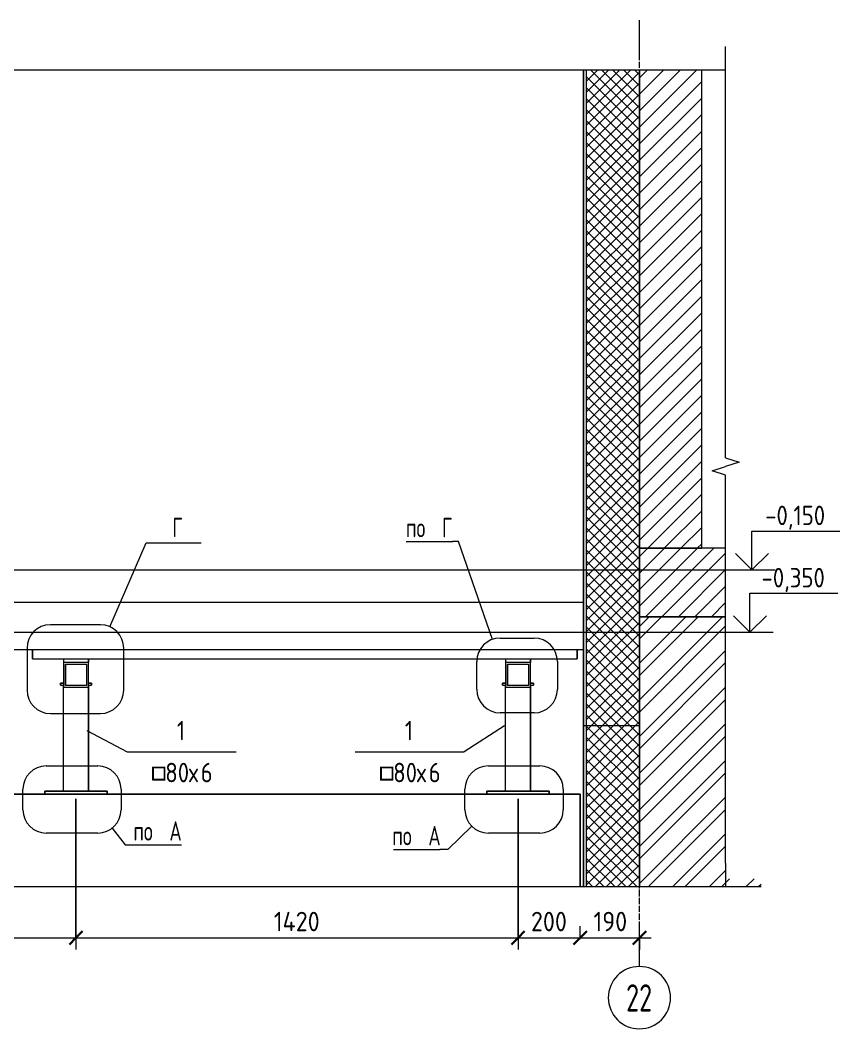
# Model space of a CAD drawing. Header units: millimetres. Extents: x 1343 to 81479, y -38120 to 27770.
# Drawn here: x 4861 to 7494, y -1624 to 1616 of the extents above; entities that cross this region are included whole.
import ezdxf

# ---------------------------------------------------------------- set-up
doc = ezdxf.new("R2010")
doc.units = ezdxf.units.MM
doc.linetypes.add('02 Штрихпунктирная _20 мм_', pattern=[25, 20, -2.5, 0, -2.5])
for name, color, linetype, lineweight in [('AA_Dim', 7, 'Continuous', 9), ('AA_Dim-25', 7, 'Continuous', 9), ('AA_Oformlenie', 7, 'Continuous', 9), ('AA_Vinoska', 7, 'Continuous', 9), ('AA_Visotnaya otmetka', 7, 'Continuous', 9), ('AF_Balki', 7, 'Continuous', 20), ('AF_Okno', 7, 'Continuous', 20), ('AF_Perekritie', 7, 'Continuous', 9), ('AF_Perekritie_Опалубка_Существующая', 253, 'Continuous', 20), ('AF_Pokritie', 7, 'Continuous', 9), ('AF_Stena', 7, 'Continuous', 9), ('AF_Stena_Опалубка', 253, 'Continuous', 20), ('AF_Stena_Опалубка_Существующая', 253, 'Continuous', 20), ('Gen_Fragment', 7, 'Continuous', 9), ('KR_Colonna_KG', 7, 'Continuous', 20), ('Оси', 7, 'Continuous', 9)]:
    doc.layers.add(name, color=color, linetype=linetype, lineweight=lineweight)
doc.styles.add('ISOCPEUR', font='isocpeur.TTF', dxfattribs={"width": 0.85, "height": 62.5})
doc.styles.add('ISOCPEUR_1', font='isocpeur.TTF', dxfattribs={"width": 0.7, "height": 62.5})
doc.styles.add('ISOCPEUR_2', font='isocpeur.TTF', dxfattribs={"width": 0.7, "height": 87.5})
doc.styles.add('ISOCPEUR_3', font='isocpeur.TTF', dxfattribs={"width": 0.9, "height": 62.5})
doc.styles.add('ISOCPEUR_4', font='isocpeur.TTF', dxfattribs={"width": 0.85, "height": 62.5})
doc.dimstyles.new('05_Округл_5мм__прозр_', dxfattribs={"dimscale": 304.8, "dimtxt": 62.672186, "dimasz": 0.139436, "dimexe": 0.123031, "dimexo": 0.082021, "dimgap": 0.008202, "dimtad": 1, "dimdec": 0, "dimrnd": 5, "dimdsep": 46, "dimtxsty": 'ISOCPEUR_3', "dimblk1": 'OBLIQUE', "dimblk2": 'OBLIQUE', "dimsah": 1, "dimcen": 0.09, "dimdle": 0.123031, "dimazin": 0, "dimtfac": 1, "dimtdec": 4, "dimtix": 1, "dimtmove": 0, "dimatfit": 3, "dimfxl": 1, "dimtvp": 1, "dimtolj": 1, "dimtzin": 0, "dimlwd": 18, "dimlwe": 18, "dimarcsym": 2})
pattern_1 = [(45, (3664, -217.177), (-17.67767, 17.67767), []), (135, (3664, -217.177), (-17.67767, -17.67767), [])]
pattern_2 = [(45, (3664, -217.177), (-26.5165, 26.5165), [])]

# ---------------------------------------------------------------- blocks, each defined once
blk = doc.blocks.new('231_Проем прямоугольный _Окно_Стена_ - 231_Проем прямоугольный _Окно_Стена_-4129284-КР_РЗ_Км_1')
at = {"layer": 'AF_Okno', "color": 254}
for p, q in [((6850, -922), (6850, -650)), ((6850, -1167), (6850, -922))]:
    blk.add_line(p, q, dxfattribs=at)
blk = doc.blocks.new('253_Профиль гнутый сварной квадратный _НесКаркас_Балка_ - Балка_40х4-4135801-КР_РЗ_Км_1')
at = {"layer": 'AF_Balki'}
for p, q in [((4900, -435.2), (4900, -407)), ((4900, -407), (4900, -432.5)), ((4900, -407), (4900, -430.9)), ((4900, -428.8), (4900, -407)), ((6650, -432.5), (6650, -407)), ((6650, -407), (6650, -435.2)), ((6650, -407), (6650, -428.8)), ((6650, -430.9), (6650, -407)), ((4900, -430.9), (4900, -428.8)), ((4900, -432.5), (4900, -435.2)), ((4900, -435.2), (6650, -435.2)), ((6650, -428.8), (6650, -430.9)), ((6650, -435.2), (6650, -432.5))]:
    blk.add_line(p, q, dxfattribs=at)
blk = doc.blocks.new('354_Прокат Лист _НесКаркас_РабПлоск_ - 354_Прокат Лист _НесКаркас_РабПлоск_-4002182-КР_РЗ_Км_1')
at = {"layer": 'AF_Balki'}
for p, q in [((2070, -860), (2070, -870)), ((2070, -870), (2070, -860)), ((2270, -860), (2070, -860)), ((2070, -860), (2270, -860)), ((2070, -870), (2270, -870)), ((2070, -870), (2270, -870)), ((2270, -860), (2270, -870)), ((2270, -870), (2270, -860))]:
    blk.add_line(p, q, dxfattribs=at)
blk = doc.blocks.new('253_Профиль гнутый сварной квадратный _НесКаркас_Балка_ - Балка_80х6-4080235-КР_РЗ_Км_1')
at = {"layer": 'AF_Balki'}
for p, q in [((5000, -435.2), (5000, -446.7)), ((5000, -435.2), (5000, -513.6)), ((5080, -446.7), (5000, -446.7)), ((5000, -446.7), (5000, -526.6)), ((5006, -520.6), (5006, -452.7)), ((5006, -452.7), (5074, -452.7)), ((5006, -452.7), (5006, -520.6)), ((5074, -452.7), (5074, -520.6)), ((5074, -452.7), (5074, -520.6)), ((5080, -513.6), (5080, -435.2)), ((5080, -435.2), (5080, -446.7)), ((5080, -526.6), (5080, -446.7)), ((5000, -517.3), (5000, -526.6)), ((5080, -526.6), (5080, -517.3)), ((5000, -526.6), (5080, -526.6)), ((5074, -520.6), (5006, -520.6))]:
    blk.add_line(p, q, dxfattribs=at)
blk = doc.blocks.new('354_Прокат Лист _НесКаркас_РабПлоск_ - 354_Прокат Лист _НесКаркас_РабПлоск_-V2-КР_РЗ_Км_1')
at = {"layer": 'AF_Balki'}
for p, q in [((4990, -513.6), (4990, -519.6)), ((4990, -519.6), (4990, -513.6)), ((5000, -513.6), (4990, -513.6)), ((4990, -513.6), (5000, -513.6)), ((5090, -513.6), (5080, -513.6)), ((5080, -513.6), (5090, -513.6)), ((5090, -513.6), (5090, -519.6)), ((5090, -519.6), (5090, -513.6)), ((4990, -519.6), (5000, -519.6)), ((4990, -519.6), (5000, -519.6)), ((5080, -519.6), (5090, -519.6)), ((5080, -519.6), (5090, -519.6))]:
    blk.add_line(p, q, dxfattribs=at)
blk = doc.blocks.new('253_Профиль гнутый сварной квадратный _НесКаркас_Балка_ - Балка_80х6-4080535-КР_РЗ_Км_1')
at = {"layer": 'AF_Balki'}
for p, q in [((6420, -435.2), (6420, -446.7)), ((6420, -435.2), (6420, -513.6)), ((6500, -446.7), (6420, -446.7)), ((6420, -446.7), (6420, -526.6)), ((6426, -520.6), (6426, -452.7)), ((6426, -452.7), (6494, -452.7)), ((6426, -452.7), (6426, -520.6)), ((6494, -452.7), (6494, -520.6)), ((6494, -452.7), (6494, -520.6)), ((6500, -513.6), (6500, -435.2)), ((6500, -435.2), (6500, -446.7)), ((6500, -526.6), (6500, -446.7)), ((6420, -517.3), (6420, -526.6)), ((6500, -526.6), (6500, -517.3)), ((6420, -526.6), (6500, -526.6)), ((6494, -520.6), (6426, -520.6))]:
    blk.add_line(p, q, dxfattribs=at)
blk = doc.blocks.new('253_Профиль гнутый сварной квадратный _НесКаркас_Балка_ - Балка_40х4-4135805-КР_РЗ_Км_1')
at = {"layer": 'AF_Balki'}
for p, q in [((4900, -407), (4900, -408.9)), ((4900, -408.9), (4900, -407)), ((6650, -407), (6650, -408.9)), ((6650, -408.9), (6650, -407))]:
    blk.add_line(p, q, dxfattribs=at)
blk = doc.blocks.new('011_ЛинияОбрыва _ЭлУзла_Линия_ - Тип 1-4087640-КР_РЗ_Км_1')
at = {"layer": 'AA_Oformlenie'}
for p, q in [((1656.8, -1167), (4378, -1167)), ((4433.7, -1167), (7240.9, -1167))]:
    blk.add_line(p, q, dxfattribs=at)
blk = doc.blocks.new('011_ЛинияОбрыва _ЭлУзла_Линия_ - Тип 1-4087910-КР_РЗ_Км_1')
at = {"layer": 'AA_Oformlenie'}
for p, q in [((4418.6, 1455.2), (1770, 1455.2)), ((7126.7, 1455.2), (4474.2, 1455.2))]:
    blk.add_line(p, q, dxfattribs=at)
blk = doc.blocks.new('011_ЛинияОбрыва _ЭлУзла_Линия_ - Тип 1-4087506-КР_РЗ_Км_1')
at = {"layer": 'AA_Oformlenie'}
for p, q in [((7126.7, 210.2), (7126.7, 1456.1)), ((7126.7, -1092), (7126.7, 154.5))]:
    blk.add_line(p, q, dxfattribs=at)
blk = doc.blocks.new('Ось сетки - d_4мм-2765513-КР_РЗ_Км_1')
at = {"layer": 'Оси'}
for start, end in [(0, 180), (0, 180), (180, 360), (180, 360)]:
    blk.add_arc((6850, -1523.6), 100, start, end, dxfattribs=at)
blk = doc.blocks.new('DIMBLOCK4-КР_РЗ_Км_1')
at = {"layer": 'AA_Dim-25', "lineweight": 18}
for p, q in [((4470, -885), (4470, -1369.2)), ((4470, -1331.7), (4470, -885)), ((5040, -885), (5040, -1369.2)), ((5040, -1331.7), (5040, -885)), ((4470, -1331.7), (5040, -1331.7))]:
    blk.add_line(p, q, dxfattribs=at)
at = {"layer": 'AA_Dim-25', "lineweight": 30}
for p, q in [((4470, -1331.7), (4491.2, -1310.5)), ((5040, -1331.7), (5061.2, -1310.5)), ((4470, -1331.7), (4448.7, -1353)), ((5040, -1331.7), (5018.7, -1353))]:
    blk.add_line(p, q, dxfattribs=at)
at = {"layer": 'AA_Dim-25', "color": 0, "lineweight": 18, "insert": (4696.5, -1247.8), "char_height": 62.5, "width": 140.48, "attachment_point": 1, "line_spacing_factor": 1.135194, "style": 'ISOCPEUR_3'}
blk.add_mtext('570', dxfattribs=at)
blk = doc.blocks.new('_Oblique')
at = {"color": 0, "linetype": 'ByBlock', "lineweight": -2}
blk.add_line((-0.5, -0.5), (0.5, 0.5), dxfattribs=at)
blk = doc.blocks.new('DIMBLOCK5-КР_РЗ_Км_1')
at = {"layer": 'AA_Dim-25', "lineweight": 18}
for p, q in [((5040, -885), (5040, -1369.2)), ((5040, -1331.7), (5040, -885)), ((6460, -885), (6460, -1369.2)), ((6460, -1331.7), (6460, -885)), ((5040, -1331.7), (6460, -1331.7))]:
    blk.add_line(p, q, dxfattribs=at)
at = {"layer": 'AA_Dim-25', "lineweight": 30}
for p, q in [((5040, -1331.7), (5061.2, -1310.5)), ((6460, -1331.7), (6481.2, -1310.5)), ((5040, -1331.7), (5018.7, -1353)), ((6460, -1331.7), (6438.7, -1353))]:
    blk.add_line(p, q, dxfattribs=at)
at = {"layer": 'AA_Dim-25', "color": 0, "lineweight": 18, "insert": (5675.5, -1247.8), "char_height": 62.5, "width": 178.793, "attachment_point": 1, "line_spacing_factor": 1.135194, "style": 'ISOCPEUR_3'}
blk.add_mtext('1420', dxfattribs=at)
blk = doc.blocks.new('DIMBLOCK6-КР_РЗ_Км_1')
at = {"layer": 'AA_Dim-25', "lineweight": 18}
for p, q in [((6460, -885), (6460, -1369.2)), ((6460, -1331.7), (6460, -885)), ((6660, -1335.2), (6660, -1294.2)), ((6460, -1331.7), (6660, -1331.7)), ((6660, -1331.7), (6660, -1330.2))]:
    blk.add_line(p, q, dxfattribs=at)
at = {"layer": 'AA_Dim-25', "lineweight": 30}
for p, q in [((6460, -1331.7), (6481.2, -1310.5)), ((6660, -1331.7), (6681.2, -1310.5)), ((6460, -1331.7), (6438.7, -1353)), ((6660, -1331.7), (6638.7, -1353))]:
    blk.add_line(p, q, dxfattribs=at)
at = {"layer": 'AA_Dim-25', "color": 0, "lineweight": 18, "insert": (6501.5, -1247.8), "char_height": 62.5, "width": 140.48, "attachment_point": 1, "line_spacing_factor": 1.135194, "style": 'ISOCPEUR_3'}
blk.add_mtext('200', dxfattribs=at)
blk = doc.blocks.new('DIMBLOCK7-КР_РЗ_Км_1')
at = {"layer": 'AA_Dim-25', "lineweight": 18}
for p, q in [((6660, -1335.2), (6660, -1294.2)), ((6850, -1326.7), (6850, -1369.2)), ((6850, -1331.7), (6850, -1326.7)), ((6660, -1331.7), (6660, -1330.2)), ((6660, -1331.7), (6887.5, -1331.7))]:
    blk.add_line(p, q, dxfattribs=at)
at = {"layer": 'AA_Dim-25', "lineweight": 30}
for p, q in [((6660, -1331.7), (6681.2, -1310.5)), ((6850, -1331.7), (6871.2, -1310.5)), ((6660, -1331.7), (6638.7, -1353)), ((6850, -1331.7), (6828.7, -1353))]:
    blk.add_line(p, q, dxfattribs=at)
at = {"layer": 'AA_Dim-25', "color": 0, "lineweight": 18, "insert": (6702.4, -1247.8), "char_height": 62.5, "width": 126.29, "attachment_point": 1, "line_spacing_factor": 1.135194, "style": 'ISOCPEUR_3'}
blk.add_mtext('190', dxfattribs=at)
blk = doc.blocks.new('Вид узла - Номер узла 6мм-393529-КР_РЗ_Км_1')
at = {"layer": 'Gen_Fragment'}
blk.add_line((2335.7, -654.3), (2485.7, -654.3), dxfattribs=at)
blk = doc.blocks.new('Высотные отметки - Стрелка вверх-400292-КР_РЗ_Км_1')
at = {"layer": 'AA_Vinoska'}
for p, q in [((1628.9, 1485), (1346.4, 1485)), ((1628.9, 1360), (1628.9, 1485)), ((1628.9, 1360), (1575.9, 1413)), ((1628.9, 1360), (1682, 1413)), ((1703.9, 1360), (1553.9, 1360))]:
    blk.add_line(p, q, dxfattribs=at)
blk = doc.blocks.new('043_М_КолонныКМ - Позиция_Наименование_дп14-3915281-КР_РЗ_Км_1')
at = {"layer": 'AA_Vinoska'}
blk.add_line((2287.8, 41), (2637.8, 41), dxfattribs=at)

msp = doc.modelspace()

# ---------------------------------------------------------------- hatches: boundary and pattern name
at = {"layer": 'AF_Perekritie'}
h = msp.add_hatch(dxfattribs=at)
h.set_pattern_fill('FP_3', color=9, style=0, pattern_type=2)
h.set_pattern_definition(pattern_2)
h.paths.add_polyline_path([(7126.6594, -300), (7126.6594, -80), (6850, -80), (6850, -300)])
at = {"layer": 'AF_Stena'}
h = msp.add_hatch(dxfattribs=at)
h.set_pattern_fill('FP_2', color=9, style=0, pattern_type=2)
h.set_pattern_definition(pattern_1)
h.paths.add_polyline_path([(6680, -650), (6850, -650), (6850, 1455.2353), (6680, 1455.2353), (6680, -583.7896)])
h = msp.add_hatch(dxfattribs=at)
h.set_pattern_fill('FP_3', color=9, style=0, pattern_type=2)
h.set_pattern_definition(pattern_2)
h.paths.add_polyline_path([(6850, -80.2489), (7050, -80.2489), (7050, 1455.2353), (6850, 1455.2353), (6850, 137.6531)])
h = msp.add_hatch(dxfattribs=at)
h.set_pattern_fill('FP_1', color=9, style=0, pattern_type=2)
h.set_pattern_definition([(45, (3664, -217.18), (-58.9331, 58.9331), []), (45, (3703.29, -217.18), (-58.9331, 58.9331), [])])
h.paths.add_polyline_path([(7240.8551, -1166.9724), (7240.8551, -1141.9724), (7126.6594, -1141.9724), (7126.6594, -300), (6850, -300), (6850, -1166.9724), (7126.6594, -1166.9724)])
h = msp.add_hatch(dxfattribs=at)
h.set_pattern_fill('FP_2', color=9, style=0, pattern_type=2)
h.set_pattern_definition(pattern_1)
h.paths.add_polyline_path([(6850, -1166.9724), (6850, -650), (6680, -650), (6680, -1166.9724)])

# ---------------------------------------------------------------- linework, layer by layer
at = {"layer": 'AA_Vinoska'}
for p, q in [((7126.6594, 1456.0601), (7126.6594, 1531.0601)), ((7126.6594, 210.1982), (7169.9845, 196.121)), ((7169.9845, 196.121), (7126.6594, 182.0438)), ((7083.3581, 168.2938), (7126.6594, 182.0438)), ((7126.6594, 154.5438), (7083.3581, 168.2938)), ((5074.3785, -665.0973), (5204.5936, -734.5454)), ((6417.0405, -650.629), (6286.8255, -734.5454)), ((7126.6594, -1091.9724), (7126.6594, -1166.9724))]:
    msp.add_line(p, q, dxfattribs=at)
at = {"layer": 'AA_Visotnaya otmetka'}
for p, q in [((6591.338, -150), (6939.5837, -150)), ((6939.5837, -150), (7211.2919, -150)), ((6521.4625, -350), (6756.9165, -350)), ((6756.9165, -350), (7204.806, -350))]:
    msp.add_line(p, q, dxfattribs=at)
at = {"layer": 'AF_Perekritie_Опалубка_Существующая', "color": 254}
for p, q in [((7126.6594, -80), (6850, -80)), ((6850, -80), (6850, -300)), ((6850, -300), (7126.6594, -300))]:
    msp.add_line(p, q, dxfattribs=at)
at = {"layer": 'AF_Pokritie', "lineweight": 20}
for p, q in [((4830, -150), (6670, -150)), ((6670, -150), (6670, -207)), ((6670, -150), (6670, -253.3272)), ((6670, -310.3272), (6670, -207)), ((4830, -253.3272), (6670, -253.3272)), ((6670, -253.3272), (6670, -350)), ((6670, -407), (6670, -310.3272)), ((4830, -350), (6670, -350)), ((6670, -350), (6670, -407)), ((6670, -407), (4830, -407))]:
    msp.add_line(p, q, dxfattribs=at)
at = {"layer": 'AF_Stena_Опалубка'}
for p, q in [((1970, -870), (6660, -870)), ((6660, -870), (1970, -870)), ((6660, -870), (6660, -1166.9724)), ((6660, -1166.9724), (6660, -870))]:
    msp.add_line(p, q, dxfattribs=at)
at = {"layer": 'AF_Stena_Опалубка_Существующая', "color": 254}
for p, q in [((6670, 1455.2353), (6670, -650)), ((6670, -80), (6670, 1455.2353)), ((6680, -650), (6680, 1455.2353)), ((6850, 1455.2353), (6850, -80.2489)), ((6850, -650), (6850, 1455.2353)), ((7050, -80.2489), (7050, 1455.2353)), ((6670, -650), (6670, -80)), ((6850, -80.2489), (7050, -80.2489)), ((7126.6594, -300), (6850, -300)), ((6850, -300), (6850, -1166.9724)), ((6670, -650), (6670, -1166.9724)), ((6670, -1166.9724), (6670, -650)), ((6670, -650), (6670, -1166.9724)), ((6670, -650), (6850, -650)), ((6680, -1166.9724), (6680, -650)), ((6850, -1166.9724), (6850, -650)), ((6850, -1166.9724), (6850, -650)), ((6850, -650), (6850, -1166.9724))]:
    msp.add_line(p, q, dxfattribs=at)
at = {"layer": 'Gen_Fragment'}
for p, q in [((5148.3537, -332.4227), (5265.8369, -63.2379)), ((5265.8369, -63.2379), (5290.9351, -63.2379)), ((6268.6177, -58.8078), (6249.0738, -58.8078)), ((6377.7878, -372.9261), (6268.6177, -58.8078)), ((5118.3534, -326.1613), (4957.7096, -326.1613)), ((6402.409, -368.7696), (6511.7143, -368.7696)), ((4882.7096, -401.1613), (4882.7096, -535.889)), ((5193.3534, -535.889), (5193.3534, -401.1613)), ((6327.409, -533.7649), (6327.409, -443.7696)), ((6586.7143, -443.7696), (6586.7143, -533.7649)), ((4957.7096, -610.889), (5118.3534, -610.889)), ((6511.7143, -608.7649), (6402.409, -608.7649)), ((4944.6908, -779.4557), (5110.0906, -779.4557)), ((6364.6908, -779.4557), (6530.0906, -779.4557)), ((4869.6908, -920.1756), (4869.6908, -854.4557)), ((5185.0906, -854.4557), (5185.0906, -920.1756)), ((6289.6908, -920.1756), (6289.6908, -854.4557)), ((6605.0906, -854.4557), (6605.0906, -920.1756)), ((5110.0906, -995.1756), (4944.6908, -995.1756)), ((5156.0906, -979.4124), (5197.8628, -1033.2048)), ((6311.2046, -972.7514), (6234.48, -1048.1701)), ((6530.0906, -995.1756), (6364.6908, -995.1756)), ((5197.8628, -1033.2048), (5227.393, -1033.2048)), ((6234.48, -1048.1701), (6209.2438, -1048.1701))]:
    msp.add_line(p, q, dxfattribs=at)
for centre, start, end in [((4957.7096, -401.1613), 90, 180), ((5118.3534, -401.1613), 0, 90), ((6402.409, -443.7696), 90, 180), ((6511.7143, -443.7696), 0, 90), ((4957.7096, -535.889), 180, 270), ((5118.3534, -535.889), 270, 0), ((6402.409, -533.7649), 180, 270), ((6511.7143, -533.7649), 270, 360), ((4944.6908, -854.4557), 90, 180), ((5110.0906, -854.4557), 0, 90), ((6364.6908, -854.4557), 90, 180), ((6530.0906, -854.4557), 0, 90), ((4944.6908, -920.1756), 180, 270), ((5110.0906, -920.1756), 270, 360), ((6364.6908, -920.1756), 180, 270), ((6530.0906, -920.1756), 270, 360)]:
    msp.add_arc(centre, 75, start, end, dxfattribs=at)
at = {"layer": 'KR_Colonna_KG'}
for p, q in [((5000, -860), (5000, -519.6383)), ((5000, -860), (5000, -519.6383)), ((5080, -519.6383), (5080, -860)), ((5080, -860), (5080, -519.6383)), ((6420, -860), (6420, -519.6383)), ((6420, -860), (6420, -519.6383)), ((6500, -519.6383), (6500, -860)), ((6500, -860), (6500, -519.6383)), ((5080, -860), (5000, -860)), ((5000, -860), (5080, -860)), ((5006, -860), (5074, -860)), ((5074, -860), (5006, -860)), ((6500, -860), (6420, -860)), ((6420, -860), (6500, -860)), ((6426, -860), (6494, -860)), ((6494, -860), (6426, -860))]:
    msp.add_line(p, q, dxfattribs=at)
at = {"layer": 'Оси'}
for p, q in [((6850, 1490.653), (6850, 1615.653)), ((6850, -1423.641), (6850, -1298.641))]:
    msp.add_line(p, q, dxfattribs=at)
at = {"layer": 'Оси', "linetype": '02 Штрихпунктирная _20 мм_'}
msp.add_line((6850, -1298.641), (6850, 1490.653), dxfattribs=at)

# ---------------------------------------------------------------- block references
at = {"layer": 'AA_Oformlenie'}
for name in ['011_ЛинияОбрыва _ЭлУзла_Линия_ - Тип 1-4087910-КР_РЗ_Км_1', '011_ЛинияОбрыва _ЭлУзла_Линия_ - Тип 1-4087506-КР_РЗ_Км_1', '011_ЛинияОбрыва _ЭлУзла_Линия_ - Тип 1-4087640-КР_РЗ_Км_1']:
    msp.add_blockref(name, (0, 0), dxfattribs=at)
at = {"layer": 'AA_Vinoska'}
for p in [(2916.8174, -775.503), (3649.0493, -775.503)]:
    msp.add_blockref('043_М_КолонныКМ - Позиция_Наименование_дп14-3915281-КР_РЗ_Км_1', p, dxfattribs=at)
at = {"layer": 'AA_Visotnaya otmetka', "extrusion": (0, 0, -1)}
for p in [(-8840.216, -1510), (-8833.7301, -1710)]:
    msp.add_blockref('Высотные отметки - Стрелка вверх-400292-КР_РЗ_Км_1', p, dxfattribs=at)
at = {"layer": 'AF_Balki'}
for name, p in [('253_Профиль гнутый сварной квадратный _НесКаркас_Балка_ - Балка_40х4-4135801-КР_РЗ_Км_1', (0, 0)), ('253_Профиль гнутый сварной квадратный _НесКаркас_Балка_ - Балка_40х4-4135805-КР_РЗ_Км_1', (0, 0)), ('253_Профиль гнутый сварной квадратный _НесКаркас_Балка_ - Балка_80х6-4080235-КР_РЗ_Км_1', (0, 0)), ('253_Профиль гнутый сварной квадратный _НесКаркас_Балка_ - Балка_80х6-4080535-КР_РЗ_Км_1', (0, 0)), ('354_Прокат Лист _НесКаркас_РабПлоск_ - 354_Прокат Лист _НесКаркас_РабПлоск_-V2-КР_РЗ_Км_1', (0, 0)), ('354_Прокат Лист _НесКаркас_РабПлоск_ - 354_Прокат Лист _НесКаркас_РабПлоск_-V2-КР_РЗ_Км_1', (1420, 0)), ('354_Прокат Лист _НесКаркас_РабПлоск_ - 354_Прокат Лист _НесКаркас_РабПлоск_-4002182-КР_РЗ_Км_1', (2870, 0)), ('354_Прокат Лист _НесКаркас_РабПлоск_ - 354_Прокат Лист _НесКаркас_РабПлоск_-4002182-КР_РЗ_Км_1', (4290, 0))]:
    msp.add_blockref(name, p, dxfattribs=at)
at = {"layer": 'AF_Okno', "color": 254}
msp.add_blockref('231_Проем прямоугольный _Окно_Стена_ - 231_Проем прямоугольный _Окно_Стена_-4129284-КР_РЗ_Км_1', (0, 0), dxfattribs=at)
at = {"layer": 'Gen_Fragment'}
for p in [(2956.3608, 591.0889), (3764.4995, 595.519), (2892.8187, -378.878), (3724.6695, -393.8433)]:
    msp.add_blockref('Вид узла - Номер узла 6мм-393529-КР_РЗ_Км_1', p, dxfattribs=at)
at = {"layer": 'Оси'}
msp.add_blockref('Ось сетки - d_4мм-2765513-КР_РЗ_Км_1', (0, 0), dxfattribs=at)

# ---------------------------------------------------------------- texts
at = {"layer": 'AA_Vinoska', "char_height": 62.5, "attachment_point": 1}
for s, insert, width, style in [('\\fISOCPEUR|b0|i0|c204|p34|;\\W.85;1', (5364.1756, -634.5785), 32.368133, 'ISOCPEUR'), ('\\fISOCPEUR|b0|i0|c204|p34|;\\W.85;1', (6096.4074, -634.5785), 32.368133, 'ISOCPEUR'), ('80', (5326.86, -769.3197), 91.993641, 'ISOCPEUR'), ('\\fISOCPEUR|b0|i0|c204|p34|;\\W.85;6', (5440.7136, -769.3197), 45.99682, 'ISOCPEUR'), ('80', (6059.0919, -769.3197), 91.993641, 'ISOCPEUR'), ('\\fISOCPEUR|b0|i0|c204|p34|;\\W.85;6', (6172.9454, -769.3197), 45.99682, 'ISOCPEUR'), ('\\fISOCPEUR|b0|i0|c130|p34|;\\W.85;□', (5279.0697, -769.3197), 57.921922, 'ISOCPEUR_4'), ('\\fISOCPEUR|b0|i0|c204|p34|;\\W.85;х', (5402.7624, -769.3197), 45.99682, 'ISOCPEUR'), ('\\fISOCPEUR|b0|i0|c130|p34|;\\W.85;□', (6011.3015, -769.3197), 57.921922, 'ISOCPEUR_4'), ('\\fISOCPEUR|b0|i0|c204|p34|;\\W.85;х', (6134.9942, -769.3197), 45.99682, 'ISOCPEUR')]:
    msp.add_mtext(s, dxfattribs=dict(at, insert=insert, width=width, style=style))
at = {"layer": 'AA_Visotnaya otmetka', "char_height": 62.5, "attachment_point": 1, "line_spacing_factor": 1.135194, "style": 'ISOCPEUR'}
for s, insert, width in [('-0,150', (7254.1608, 56.4199), 227.11473), ('-0,350', (7242.348, -143.5801), 239.899334)]:
    msp.add_mtext(s, dxfattribs=dict(at, insert=insert, width=width))
at = {"layer": 'Gen_Fragment', "char_height": 62.5, "attachment_point": 1, "style": 'ISOCPEUR_1'}
for s, insert, width in [('\\fISOCPEUR|b0|i0|c204|p34|;\\W.7;Г', (5349.9415, 18.0356), 37.879734), ('\\fISOCPEUR|b0|i0|c204|p34|;\\W.7; ', (6162.6631, 17.5439), 32.267922), ('\\fISOCPEUR|b0|i0|c204|p34|;\\W.7; ', (6189.2868, 17.5439), 32.267922), ('\\fISOCPEUR|b0|i0|c204|p34|;\\W.7;Г', (6215.9105, 17.5439), 37.879734), ('по', (6100.1552, 17.5439), 75.759469), ('\\fISOCPEUR|b0|i0|c204|p34|;\\W.7; ', (5286.9573, -956.8531), 32.267922), ('\\fISOCPEUR|b0|i0|c204|p34|;\\W.7; ', (5313.581, -956.8531), 32.267922), ('\\fISOCPEUR|b0|i0|c204|p34|;\\W.7;А', (5340.2047, -956.8531), 47.700406), ('по', (5224.4495, -956.8531), 75.759469), ('по', (6056.3002, -971.8185), 75.759469), ('\\fISOCPEUR|b0|i0|c204|p34|;\\W.7; ', (6118.808, -971.8185), 32.267922), ('\\fISOCPEUR|b0|i0|c204|p34|;\\W.7; ', (6145.4317, -971.8185), 32.267922), ('\\fISOCPEUR|b0|i0|c204|p34|;\\W.7;А', (6172.0554, -971.8185), 47.700406)]:
    msp.add_mtext(s, dxfattribs=dict(at, insert=insert, width=width))
at = {"layer": 'Оси', "insert": (6807.1798, -1480.5258), "char_height": 87.5, "width": 103.818531, "attachment_point": 1, "style": 'ISOCPEUR_2'}
msp.add_mtext('22', dxfattribs=at)

# ---------------------------------------------------------------- dimensions: what is measured, and where the dimension line sits
at = {"layer": 'AA_Dim', "lineweight": 18}
for base, p1, p2, override, picture, middle in [((5040, -1331.747), (4470, -860), (5040, -860), {"dimpost": '<>', "dimfxl": 570}, 'DIMBLOCK4-КР_РЗ_Км_1', (4755, -1297.997)), ((6460, -1331.747), (5040, -860), (6460, -860), {"dimpost": '<>', "dimfxl": 1420}, 'DIMBLOCK5-КР_РЗ_Км_1', (5750, -1297.997)), ((6660, -1331.747), (6460, -860), (6660, -1310.1559), {"dimpost": '<>', "dimfxl": 492.585397}, 'DIMBLOCK6-КР_РЗ_Км_1', (6560, -1297.997)), ((6850, -1331.747), (6660, -1310.1559), (6850, -1301.695), {"dimpost": '<>', "dimfxl": 190.188295}, 'DIMBLOCK7-КР_РЗ_Км_1', (6755, -1297.997))]:
    dim = msp.add_linear_dim(base=base, p1=p1, p2=p2, dimstyle='05_Округл_5мм__прозр_', override=override, dxfattribs=at)
    dim.commit()
    dim.dimension.update_dxf_attribs({"geometry": picture, "text_midpoint": middle})

doc.saveas('drawing.dxf')
